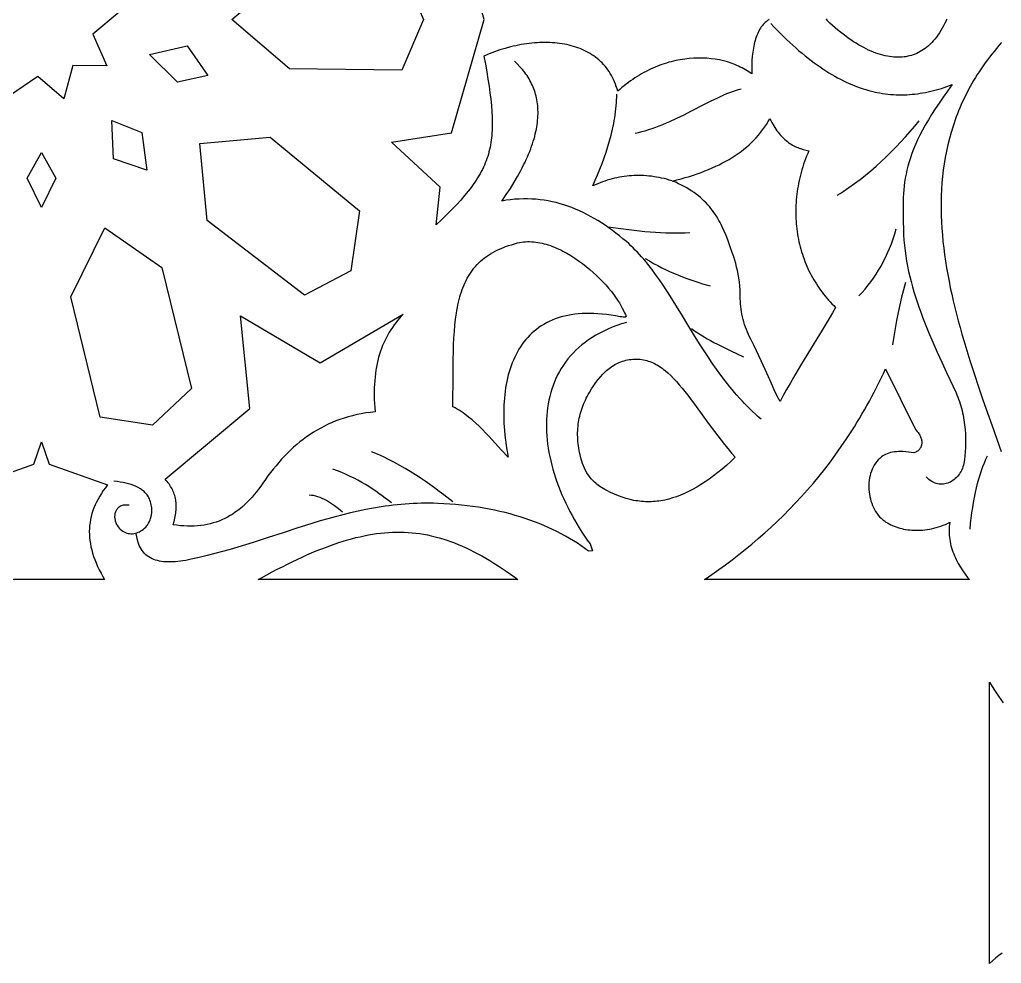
# Model space of a CAD drawing. Extents: x -332 to 348, y -263 to 352.
# Drawn here: x 186.88 to 234.41, y 218.43 to 264.11 of the extents above; entities that cross this region are included whole.
import ezdxf

# ---------------------------------------------------------------- set-up
doc = ezdxf.new("R2010")
doc.units = 0
doc.layers.add('LAYER_1', color=18, linetype='CONTINUOUS')
doc.layers.add('LAYER_2', color=174, linetype='CONTINUOUS')

msp = doc.modelspace()

# ---------------------------------------------------------------- linework, layer by layer
at = {"layer": 'LAYER_1'}
for points in [[(223.159, 264.114), (223.151, 264.109), (223.159, 264.104), (223.143, 264.104), (223.084, 264.064), (223.028, 264.021), (222.974, 263.974), (222.922, 263.924), (222.873, 263.871), (222.826, 263.815), (222.782, 263.755), (222.739, 263.692), (222.699, 263.627), (222.661, 263.558), (222.626, 263.487), (222.592, 263.413), (222.561, 263.337), (222.532, 263.257), (222.504, 263.176), (222.479, 263.092), (222.456, 263.005), (222.435, 262.917), (222.415, 262.826), (222.398, 262.733), (222.369, 262.541), (222.347, 262.341), (222.332, 262.135), (222.323, 261.923), (222.322, 261.705), (222.326, 261.482), (222.251, 261.535), (222.175, 261.586), (222.096, 261.636), (222.017, 261.684), (221.935, 261.73), (221.852, 261.774), (221.768, 261.816), (221.682, 261.857), (221.595, 261.895), (221.506, 261.932), (221.325, 262), (221.139, 262.06), (220.948, 262.112), (220.753, 262.156), (220.554, 262.192), (220.351, 262.219), (220.145, 262.238), (219.937, 262.249), (219.725, 262.251), (219.511, 262.244), (219.295, 262.228), (219.077, 262.203), (218.858, 262.169), (218.748, 262.148), (218.638, 262.125), (218.528, 262.1), (218.418, 262.072), (218.307, 262.042), (218.196, 262.009), (218.086, 261.974), (217.975, 261.937), (217.865, 261.897), (217.754, 261.854), (217.644, 261.809), (217.534, 261.761), (217.424, 261.711), (217.315, 261.659), (217.205, 261.603), (217.097, 261.545), (216.988, 261.485), (216.88, 261.422), (216.772, 261.356), (216.665, 261.287), (216.559, 261.216), (216.453, 261.142), (216.348, 261.066), (216.243, 260.986), (216.139, 260.904), (216.036, 260.819), (215.934, 260.732), (215.832, 260.641), (215.799, 260.76), (215.763, 260.875), (215.723, 260.988), (215.68, 261.097), (215.633, 261.203), (215.583, 261.305), (215.53, 261.405), (215.474, 261.501), (215.415, 261.594), (215.353, 261.684), (215.288, 261.771), (215.22, 261.854), (215.15, 261.935), (215.076, 262.012), (215, 262.087), (214.921, 262.158), (214.84, 262.226), (214.757, 262.291), (214.671, 262.354), (214.582, 262.413), (214.492, 262.47), (214.399, 262.523), (214.304, 262.573), (214.207, 262.621), (214.108, 262.666), (214.007, 262.708), (213.904, 262.747), (213.799, 262.783), (213.693, 262.816), (213.584, 262.847), (213.475, 262.875), (213.363, 262.9), (213.25, 262.922), (213.136, 262.941), (213.02, 262.958), (212.903, 262.972), (212.785, 262.984), (212.666, 262.993), (212.545, 262.999), (212.423, 263.002), (212.301, 263.003), (212.177, 263.002), (212.053, 262.998), (211.928, 262.991), (211.802, 262.982), (211.676, 262.97), (211.548, 262.956), (211.421, 262.939), (211.293, 262.92), (211.164, 262.898), (211.035, 262.874), (210.906, 262.847), (210.777, 262.819), (210.647, 262.787), (210.388, 262.718), (210.129, 262.639), (209.87, 262.551), (209.613, 262.454), (209.357, 262.348), (209.427, 261.959), (209.491, 261.586), (209.549, 261.23), (209.601, 260.89), (209.646, 260.564), (209.684, 260.252), (209.715, 259.953), (209.738, 259.667), (209.752, 259.392), (209.759, 259.127), (209.759, 258.998), (209.756, 258.871), (209.752, 258.747), (209.745, 258.625), (209.735, 258.504), (209.723, 258.386), (209.709, 258.269), (209.692, 258.154), (209.673, 258.04), (209.651, 257.928), (209.626, 257.817), (209.599, 257.708), (209.569, 257.599), (209.536, 257.491), (209.501, 257.385), (209.462, 257.279), (209.421, 257.173), (209.376, 257.068), (209.329, 256.964), (209.279, 256.86), (209.225, 256.756), (209.169, 256.652), (209.109, 256.548), (209.046, 256.445), (208.98, 256.341), (208.91, 256.236), (208.837, 256.131), (208.761, 256.026), (208.681, 255.92), (208.598, 255.813), (208.421, 255.597), (208.229, 255.376), (208.022, 255.15), (207.801, 254.918), (207.564, 254.679), (207.311, 254.432), (207.041, 254.177), (207.236, 255.996), (204.885, 258.173), (207.786, 258.633), (209.363, 264.109), (207.786, 269.585)], [(231.742, 264.137), (231.755, 264.109), (231.742, 264.08), (231.677, 263.945), (231.611, 263.816), (231.543, 263.693), (231.474, 263.576), (231.403, 263.465), (231.331, 263.36), (231.258, 263.261), (231.184, 263.167), (231.109, 263.079), (231.032, 262.997), (230.955, 262.92), (230.878, 262.848), (230.799, 262.78), (230.72, 262.718), (230.64, 262.661), (230.559, 262.608), (230.477, 262.559), (230.395, 262.515), (230.311, 262.475), (230.227, 262.439), (230.141, 262.406), (230.054, 262.378), (229.966, 262.354), (229.877, 262.333), (229.786, 262.316), (229.693, 262.303), (229.599, 262.294), (229.503, 262.288), (229.405, 262.286), (229.306, 262.289), (229.204, 262.295), (229.101, 262.305), (228.996, 262.319), (228.89, 262.337), (228.782, 262.36), (228.672, 262.386), (228.56, 262.417), (228.447, 262.452), (228.333, 262.492), (228.217, 262.536), (228.099, 262.584), (227.981, 262.636), (227.861, 262.693), (227.74, 262.754), (227.618, 262.819), (227.495, 262.889), (227.372, 262.963), (227.247, 263.042), (227.122, 263.125), (226.996, 263.212), (226.87, 263.304), (226.743, 263.399), (226.616, 263.499), (226.488, 263.604), (226.36, 263.712), (226.232, 263.825), (226.104, 263.942), (225.976, 264.063), (225.928, 264.109), (225.976, 264.155)], [(184.742, 241.592), (187.561, 242.587), (187.937, 243.666), (188.313, 242.587), (191.132, 241.592), (191.027, 241.453), (190.928, 241.314), (190.836, 241.176), (190.751, 241.037), (190.672, 240.898), (190.6, 240.759), (190.535, 240.62), (190.476, 240.48), (190.424, 240.34), (190.379, 240.199), (190.341, 240.058), (190.309, 239.916), (190.284, 239.773), (190.266, 239.629), (190.255, 239.484), (190.25, 239.339), (190.252, 239.192), (190.262, 239.044), (190.278, 238.895), (190.3, 238.744), (190.33, 238.592), (190.367, 238.438), (190.41, 238.283), (190.46, 238.126), (190.518, 237.968), (190.582, 237.807), (190.653, 237.645), (190.731, 237.481), (190.816, 237.314), (190.908, 237.146), (190.992, 237), (184.881, 237)], [(234.451, 218.926), (234.286, 218.806), (234.127, 218.682), (233.974, 218.555), (233.827, 218.426), (233.827, 232.046), (234.047, 231.705), (234.27, 231.367), (234.499, 231.031)]]:
    msp.add_lwpolyline(points, dxfattribs=at)
for points in [[(188.908, 266.433), (190.502, 266.842), (190.21, 265.199), (191.69, 264.472), (190.426, 263.403), (191.1, 261.88), (189.456, 261.886), (189.008, 260.279), (187.753, 261.358), (186.393, 260.42), (186.114, 262.066), (184.478, 262.235), (185.306, 263.678), (184.16, 264.875), (185.707, 265.44), (185.587, 267.106), (187.13, 266.529), (188.092, 267.883)], [(206.426, 264.109), (205.375, 261.659), (199.943, 261.731), (197.15, 264.109), (199.943, 266.486), (205.375, 266.558)], [(195.995, 261.41), (194.519, 261.081), (193.165, 262.414), (194.994, 262.836)], [(192.798, 258.638), (193.028, 256.829), (191.427, 257.367), (191.345, 259.233)], [(223.24, 259.222), (223.287, 259.133), (223.336, 259.047), (223.386, 258.964), (223.436, 258.884), (223.488, 258.808), (223.54, 258.734), (223.593, 258.664), (223.647, 258.597), (223.702, 258.532), (223.757, 258.471), (223.814, 258.412), (223.871, 258.356), (223.929, 258.303), (223.987, 258.252), (224.047, 258.205), (224.107, 258.159), (224.168, 258.117), (224.23, 258.077), (224.292, 258.039), (224.355, 258.004), (224.418, 257.971), (224.483, 257.941), (224.548, 257.913), (224.613, 257.887), (224.679, 257.863), (224.813, 257.823), (224.95, 257.79), (225.088, 257.765), (225.032, 257.634), (224.978, 257.503), (224.927, 257.372), (224.879, 257.24), (224.833, 257.108), (224.79, 256.976), (224.749, 256.844), (224.711, 256.712), (224.676, 256.58), (224.644, 256.448), (224.614, 256.316), (224.586, 256.184), (224.561, 256.052), (224.539, 255.92), (224.519, 255.788), (224.502, 255.657), (224.487, 255.525), (224.475, 255.394), (224.465, 255.264), (224.458, 255.133), (224.453, 255.003), (224.451, 254.873), (224.451, 254.744), (224.453, 254.615), (224.458, 254.487), (224.466, 254.359), (224.475, 254.231), (224.487, 254.105), (224.502, 253.978), (224.518, 253.853), (224.537, 253.728), (224.559, 253.604), (224.582, 253.48), (224.608, 253.357), (224.636, 253.235), (224.667, 253.114), (224.699, 252.994), (224.734, 252.874), (224.771, 252.756), (224.81, 252.638), (224.852, 252.522), (224.896, 252.406), (224.941, 252.291), (224.989, 252.178), (225.039, 252.065), (225.092, 251.954), (225.146, 251.844), (225.202, 251.735), (225.261, 251.627), (225.321, 251.521), (225.384, 251.416), (225.448, 251.312), (225.515, 251.21), (225.584, 251.108), (225.654, 251.009), (225.727, 250.911), (225.801, 250.814), (225.878, 250.719), (225.956, 250.625), (226.037, 250.533), (226.119, 250.442), (226.203, 250.353), (226.289, 250.266), (226.377, 250.18), (226.224, 249.91), (226.065, 249.637), (225.735, 249.081), (225.041, 247.942), (224.689, 247.364), (224.343, 246.783), (224.174, 246.493), (224.009, 246.204), (223.847, 245.915), (223.691, 245.627), (223.615, 245.769), (223.543, 245.91), (223.408, 246.194), (223.273, 246.491), (223.13, 246.815), (222.969, 247.178), (222.778, 247.594), (222.549, 248.076), (222.416, 248.345), (222.27, 248.637), (222.213, 248.751), (222.16, 248.868), (222.109, 248.987), (222.061, 249.107), (222.016, 249.229), (221.975, 249.351), (221.937, 249.475), (221.902, 249.599), (221.871, 249.724), (221.843, 249.848), (221.82, 249.973), (221.801, 250.097), (221.786, 250.221), (221.775, 250.344), (221.769, 250.466), (221.767, 250.587), (221.765, 250.806), (221.756, 251.016), (221.741, 251.218), (221.721, 251.413), (221.695, 251.602), (221.664, 251.784), (221.628, 251.961), (221.588, 252.134), (221.545, 252.303), (221.497, 252.47), (221.447, 252.633), (221.394, 252.796), (221.282, 253.118), (221.164, 253.443), (221.081, 253.661), (220.992, 253.875), (220.895, 254.084), (220.844, 254.187), (220.791, 254.289), (220.735, 254.39), (220.677, 254.49), (220.616, 254.588), (220.553, 254.685), (220.487, 254.78), (220.417, 254.875), (220.345, 254.968), (220.269, 255.059), (220.189, 255.149), (220.106, 255.237), (220.02, 255.324), (219.929, 255.41), (219.835, 255.493), (219.736, 255.575), (219.633, 255.656), (219.526, 255.734), (219.414, 255.811), (219.297, 255.886), (219.176, 255.96), (219.049, 256.031), (218.918, 256.101), (218.781, 256.168), (218.639, 256.234), (218.491, 256.297), (218.699, 256.35), (218.903, 256.404), (219.103, 256.461), (219.3, 256.521), (219.494, 256.582), (219.684, 256.647), (219.87, 256.714), (220.052, 256.783), (220.231, 256.856), (220.406, 256.93), (220.577, 257.008), (220.744, 257.088), (220.907, 257.171), (221.066, 257.257), (221.222, 257.346), (221.373, 257.437), (221.519, 257.531), (221.662, 257.628), (221.801, 257.729), (221.935, 257.832), (222.065, 257.938), (222.19, 258.047), (222.311, 258.16), (222.428, 258.275), (222.54, 258.394), (222.647, 258.515), (222.75, 258.64), (222.848, 258.769), (222.941, 258.9), (223.03, 259.035), (223.114, 259.173), (223.193, 259.315)], [(203.338, 254.86), (202.917, 251.947), (200.666, 250.768), (195.95, 254.391), (195.593, 258.105), (199.013, 258.422)], [(188.633, 256.431), (187.937, 255.007), (187.24, 256.431), (187.937, 257.685)], [(193.767, 252.114), (195.196, 246.256), (193.315, 244.485), (190.771, 244.858), (189.362, 250.688), (191.004, 254.033)], [(211.667, 253.36), (211.767, 253.353), (211.867, 253.342), (211.967, 253.328), (212.068, 253.31), (212.169, 253.288), (212.27, 253.263), (212.371, 253.235), (212.472, 253.204), (212.573, 253.17), (212.674, 253.133), (212.774, 253.093), (212.874, 253.05), (212.974, 253.005), (213.074, 252.958), (213.173, 252.908), (213.369, 252.801), (213.563, 252.686), (213.754, 252.564), (213.941, 252.435), (214.124, 252.3), (214.302, 252.16), (214.476, 252.016), (214.644, 251.869), (214.806, 251.719), (214.961, 251.568), (215.11, 251.416), (215.251, 251.264), (215.384, 251.113), (215.509, 250.964), (215.624, 250.817), (215.731, 250.673), (215.827, 250.534), (215.913, 250.399), (215.988, 250.271), (216.052, 250.149), (216.104, 250.035), (216.13, 249.976), (216.156, 249.924), (216.202, 249.836), (216.219, 249.801), (216.231, 249.771), (216.235, 249.747), (216.234, 249.738), (216.231, 249.729), (216.226, 249.722), (216.217, 249.716), (216.192, 249.708), (216.155, 249.705), (216.103, 249.707), (216.036, 249.715), (215.952, 249.727), (215.729, 249.765), (215.508, 249.802), (215.292, 249.833), (215.082, 249.857), (214.876, 249.874), (214.676, 249.885), (214.48, 249.89), (214.29, 249.889), (214.105, 249.882), (213.924, 249.868), (213.749, 249.849), (213.578, 249.824), (213.412, 249.794), (213.251, 249.758), (213.095, 249.716), (212.943, 249.67), (212.796, 249.618), (212.654, 249.56), (212.516, 249.498), (212.383, 249.431), (212.254, 249.359), (212.13, 249.282), (212.01, 249.201), (211.895, 249.115), (211.784, 249.025), (211.677, 248.93), (211.575, 248.831), (211.477, 248.728), (211.383, 248.621), (211.294, 248.51), (211.209, 248.395), (211.127, 248.276), (211.05, 248.154), (210.977, 248.028), (210.908, 247.899), (210.843, 247.767), (210.782, 247.631), (210.725, 247.492), (210.671, 247.35), (210.622, 247.205), (210.576, 247.057), (210.535, 246.907), (210.496, 246.754), (210.462, 246.598), (210.431, 246.44), (210.404, 246.28), (210.38, 246.117), (210.36, 245.952), (210.344, 245.785), (210.331, 245.617), (210.321, 245.446), (210.315, 245.274), (210.312, 245.1), (210.313, 244.924), (210.317, 244.747), (210.324, 244.569), (210.334, 244.39), (210.348, 244.209), (210.365, 244.027), (210.385, 243.845), (210.407, 243.661), (210.433, 243.477), (210.462, 243.293), (210.494, 243.107), (210.529, 242.922), (210.213, 243.268), (209.903, 243.612), (209.594, 243.948), (209.438, 244.112), (209.28, 244.273), (209.12, 244.429), (208.956, 244.582), (208.788, 244.729), (208.614, 244.871), (208.435, 245.006), (208.343, 245.072), (208.25, 245.135), (208.154, 245.197), (208.057, 245.257), (207.957, 245.316), (207.856, 245.372), (207.86, 246.951), (207.863, 247.319), (207.868, 247.678), (207.876, 248.025), (207.888, 248.363), (207.904, 248.69), (207.925, 249.006), (207.951, 249.313), (207.984, 249.608), (208.023, 249.893), (208.046, 250.032), (208.07, 250.168), (208.097, 250.301), (208.125, 250.432), (208.156, 250.56), (208.19, 250.685), (208.225, 250.808), (208.264, 250.928), (208.304, 251.046), (208.348, 251.161), (208.394, 251.273), (208.443, 251.382), (208.495, 251.489), (208.549, 251.594), (208.607, 251.695), (208.668, 251.794), (208.733, 251.891), (208.8, 251.984), (208.871, 252.075), (208.946, 252.164), (209.024, 252.249), (209.106, 252.332), (209.191, 252.413), (209.281, 252.49), (209.374, 252.565), (209.471, 252.638), (209.573, 252.708), (209.678, 252.775), (209.788, 252.839), (209.902, 252.901), (210.02, 252.96), (210.144, 253.016), (210.271, 253.07), (210.403, 253.121), (210.54, 253.169), (210.682, 253.214), (210.829, 253.257), (210.981, 253.298), (211.077, 253.319), (211.174, 253.337), (211.271, 253.35), (211.369, 253.359), (211.468, 253.363), (211.567, 253.364)], [(205.353, 249.754), (205.26, 249.652), (205.171, 249.547), (205.084, 249.439), (205.001, 249.328), (204.92, 249.214), (204.843, 249.098), (204.769, 248.978), (204.699, 248.855), (204.632, 248.73), (204.568, 248.601), (204.507, 248.469), (204.45, 248.335), (204.397, 248.197), (204.347, 248.055), (204.301, 247.911), (204.258, 247.763), (204.219, 247.612), (204.184, 247.457), (204.152, 247.299), (204.125, 247.138), (204.101, 246.973), (204.081, 246.805), (204.065, 246.633), (204.053, 246.457), (204.045, 246.278), (204.041, 246.095), (204.041, 245.908), (204.046, 245.718), (204.054, 245.524), (204.067, 245.326), (204.084, 245.124), (203.857, 245.099), (203.634, 245.068), (203.415, 245.031), (203.201, 244.987), (202.991, 244.938), (202.785, 244.883), (202.583, 244.822), (202.385, 244.755), (202.19, 244.682), (202, 244.604), (201.813, 244.521), (201.63, 244.432), (201.451, 244.338), (201.276, 244.239), (201.103, 244.134), (200.935, 244.025), (200.769, 243.91), (200.607, 243.791), (200.448, 243.667), (200.293, 243.539), (200.14, 243.406), (199.991, 243.269), (199.845, 243.127), (199.701, 242.981), (199.56, 242.831), (199.423, 242.676), (199.288, 242.518), (199.155, 242.356), (199.025, 242.19), (198.898, 242.02), (198.774, 241.847), (198.651, 241.671), (198.551, 241.526), (198.448, 241.386), (198.344, 241.251), (198.238, 241.121), (198.13, 240.996), (198.021, 240.876), (197.909, 240.76), (197.795, 240.65), (197.679, 240.545), (197.561, 240.446), (197.44, 240.351), (197.318, 240.262), (197.193, 240.178), (197.065, 240.099), (196.936, 240.026), (196.803, 239.958), (196.668, 239.896), (196.531, 239.839), (196.391, 239.788), (196.248, 239.743), (196.102, 239.703), (195.954, 239.669), (195.802, 239.641), (195.648, 239.619), (195.491, 239.603), (195.331, 239.593), (195.167, 239.588), (195.001, 239.59), (194.831, 239.598), (194.658, 239.612), (194.482, 239.633), (194.302, 239.659), (194.353, 239.822), (194.394, 239.981), (194.411, 240.059), (194.425, 240.136), (194.437, 240.213), (194.446, 240.289), (194.453, 240.364), (194.457, 240.438), (194.459, 240.511), (194.459, 240.584), (194.455, 240.656), (194.45, 240.726), (194.442, 240.796), (194.431, 240.866), (194.418, 240.934), (194.402, 241.002), (194.384, 241.068), (194.364, 241.134), (194.341, 241.199), (194.315, 241.264), (194.287, 241.327), (194.257, 241.39), (194.224, 241.452), (194.188, 241.513), (194.15, 241.573), (194.11, 241.632), (194.067, 241.691), (194.021, 241.748), (193.973, 241.805), (193.923, 241.861), (198.018, 245.287), (197.563, 249.773), (201.43, 247.489), (205.449, 249.854)], [(216.836, 247.675), (216.918, 247.669), (216.999, 247.659), (217.079, 247.645), (217.159, 247.628), (217.237, 247.608), (217.314, 247.584), (217.391, 247.557), (217.467, 247.527), (217.542, 247.494), (217.616, 247.458), (217.69, 247.418), (217.763, 247.376), (217.836, 247.331), (217.908, 247.283), (217.979, 247.233), (218.05, 247.179), (218.121, 247.123), (218.261, 247.004), (218.4, 246.875), (218.537, 246.737), (218.674, 246.591), (218.811, 246.437), (218.947, 246.275), (219.083, 246.107), (219.22, 245.932), (219.358, 245.751), (219.636, 245.375), (220.215, 244.577), (220.52, 244.165), (220.677, 243.956), (220.838, 243.748), (221.003, 243.54), (221.172, 243.332), (221.346, 243.126), (221.524, 242.922), (221.308, 242.722), (221.094, 242.532), (220.883, 242.351), (220.674, 242.181), (220.467, 242.021), (220.262, 241.87), (220.059, 241.73), (219.858, 241.599), (219.658, 241.478), (219.46, 241.366), (219.264, 241.264), (219.069, 241.172), (218.876, 241.09), (218.683, 241.017), (218.492, 240.953), (218.302, 240.9), (218.112, 240.855), (218.018, 240.837), (217.923, 240.821), (217.829, 240.807), (217.735, 240.795), (217.642, 240.786), (217.548, 240.779), (217.454, 240.775), (217.361, 240.773), (217.267, 240.773), (217.174, 240.775), (217.081, 240.78), (216.987, 240.787), (216.894, 240.797), (216.801, 240.809), (216.708, 240.823), (216.614, 240.839), (216.428, 240.879), (216.241, 240.928), (216.054, 240.987), (215.866, 241.054), (215.678, 241.131), (215.49, 241.216), (215.3, 241.311), (215.212, 241.358), (215.129, 241.407), (215.049, 241.457), (214.974, 241.508), (214.903, 241.56), (214.835, 241.612), (214.772, 241.665), (214.712, 241.719), (214.655, 241.774), (214.601, 241.829), (214.551, 241.885), (214.504, 241.941), (214.46, 241.998), (214.419, 242.054), (214.344, 242.168), (214.279, 242.283), (214.223, 242.397), (214.175, 242.509), (214.133, 242.621), (214.097, 242.73), (214.066, 242.836), (214.014, 243.039), (213.988, 243.15), (213.966, 243.26), (213.946, 243.369), (213.93, 243.477), (213.916, 243.585), (213.905, 243.692), (213.898, 243.798), (213.893, 243.904), (213.89, 244.008), (213.891, 244.112), (213.895, 244.216), (213.901, 244.318), (213.91, 244.42), (213.921, 244.522), (213.936, 244.622), (213.953, 244.722), (213.973, 244.821), (213.995, 244.92), (214.02, 245.018), (214.047, 245.115), (214.077, 245.212), (214.11, 245.308), (214.145, 245.403), (214.182, 245.498), (214.222, 245.593), (214.265, 245.686), (214.31, 245.779), (214.357, 245.872), (214.407, 245.964), (214.458, 246.055), (214.569, 246.236), (214.671, 246.391), (214.776, 246.54), (214.884, 246.682), (214.995, 246.817), (215.111, 246.944), (215.17, 247.005), (215.231, 247.064), (215.292, 247.12), (215.355, 247.174), (215.419, 247.226), (215.485, 247.275), (215.551, 247.322), (215.62, 247.366), (215.689, 247.408), (215.761, 247.447), (215.834, 247.483), (215.908, 247.516), (215.984, 247.547), (216.062, 247.574), (216.142, 247.599), (216.223, 247.62), (216.306, 247.638), (216.392, 247.653), (216.479, 247.664), (216.568, 247.672), (216.66, 247.677), (216.753, 247.677)], [(230.245, 244.269), (230.281, 244.233), (230.316, 244.196), (230.348, 244.158), (230.378, 244.119), (230.406, 244.079), (230.432, 244.039), (230.455, 243.998), (230.476, 243.956), (230.494, 243.914), (230.51, 243.872), (230.524, 243.83), (230.535, 243.787), (230.543, 243.745), (230.549, 243.704), (230.553, 243.662), (230.553, 243.622), (230.551, 243.581), (230.547, 243.542), (230.539, 243.504), (230.529, 243.466), (230.515, 243.43), (230.499, 243.395), (230.48, 243.361), (230.458, 243.329), (230.433, 243.299), (230.405, 243.27), (230.374, 243.243), (230.34, 243.219), (230.302, 243.196), (230.262, 243.175), (230.218, 243.157), (230.171, 243.142), (230.034, 243.163), (229.902, 243.179), (229.777, 243.191), (229.657, 243.199), (229.542, 243.202), (229.433, 243.2), (229.328, 243.195), (229.229, 243.184), (229.135, 243.169), (229.045, 243.15), (228.96, 243.127), (228.88, 243.098), (228.804, 243.066), (228.732, 243.029), (228.664, 242.988), (228.601, 242.942), (228.518, 242.873), (228.442, 242.798), (228.371, 242.717), (228.307, 242.632), (228.249, 242.542), (228.197, 242.447), (228.151, 242.349), (228.111, 242.248), (228.077, 242.144), (228.048, 242.037), (228.025, 241.928), (228.008, 241.817), (227.996, 241.705), (227.99, 241.591), (227.989, 241.478), (227.994, 241.364), (228.003, 241.25), (228.018, 241.137), (228.039, 241.025), (228.064, 240.914), (228.094, 240.805), (228.13, 240.698), (228.17, 240.594), (228.215, 240.493), (228.265, 240.395), (228.32, 240.301), (228.379, 240.212), (228.443, 240.127), (228.512, 240.046), (228.585, 239.972), (228.662, 239.903), (228.744, 239.84), (228.817, 239.79), (228.892, 239.744), (228.97, 239.7), (229.051, 239.658), (229.134, 239.62), (229.219, 239.584), (229.306, 239.551), (229.396, 239.521), (229.487, 239.494), (229.58, 239.47), (229.675, 239.448), (229.772, 239.43), (229.871, 239.415), (229.97, 239.404), (230.072, 239.395), (230.174, 239.39), (230.278, 239.388), (230.383, 239.389), (230.489, 239.393), (230.596, 239.401), (230.704, 239.413), (230.812, 239.428), (230.921, 239.446), (231.031, 239.468), (231.141, 239.494), (231.251, 239.523), (231.362, 239.556), (231.473, 239.592), (231.584, 239.633), (231.695, 239.677), (231.805, 239.725), (231.916, 239.777), (231.898, 239.671), (231.886, 239.566), (231.878, 239.461), (231.875, 239.356), (231.876, 239.252), (231.881, 239.149), (231.891, 239.046), (231.904, 238.944), (231.921, 238.842), (231.942, 238.742), (231.967, 238.642), (231.995, 238.543), (232.026, 238.445), (232.06, 238.348), (232.097, 238.251), (232.137, 238.156), (232.179, 238.062), (232.224, 237.969), (232.271, 237.877), (232.32, 237.786), (232.424, 237.608), (232.535, 237.435), (232.652, 237.268), (232.773, 237.106), (232.857, 237), (220.028, 237), (220.065, 237.025), (220.395, 237.252), (220.723, 237.484), (221.049, 237.721), (221.372, 237.964), (221.692, 238.211), (222.01, 238.465), (222.325, 238.723), (222.638, 238.988), (222.947, 239.259), (223.253, 239.537), (223.557, 239.821), (223.857, 240.112), (224.153, 240.41), (224.446, 240.715), (224.736, 241.027), (225.022, 241.347), (225.304, 241.675), (225.582, 242.011), (225.856, 242.355), (226.127, 242.708), (226.393, 243.069), (226.655, 243.44), (226.912, 243.819), (227.165, 244.208), (227.29, 244.405), (227.414, 244.606), (227.536, 244.808), (227.658, 245.014), (227.778, 245.221), (227.897, 245.431), (228.015, 245.644), (228.131, 245.859), (228.246, 246.077), (228.36, 246.297), (228.473, 246.52), (228.585, 246.746), (228.695, 246.974), (228.804, 247.205)], [(205.498, 239.295), (205.687, 239.286), (205.875, 239.271), (206.062, 239.251), (206.249, 239.227), (206.435, 239.197), (206.622, 239.163), (206.808, 239.123), (206.994, 239.079), (207.18, 239.029), (207.366, 238.975), (207.553, 238.915), (207.739, 238.85), (207.927, 238.781), (208.114, 238.706), (208.303, 238.626), (208.491, 238.541), (208.681, 238.45), (208.872, 238.355), (209.063, 238.254), (209.256, 238.148), (209.45, 238.037), (209.645, 237.921), (209.841, 237.8), (210.039, 237.673), (210.238, 237.541), (210.439, 237.404), (210.641, 237.261), (210.846, 237.113), (210.998, 237), (198.418, 237), (198.588, 237.095), (199.098, 237.371), (199.348, 237.502), (199.595, 237.628), (199.838, 237.75), (200.078, 237.868), (200.315, 237.981), (200.549, 238.09), (200.78, 238.194), (201.009, 238.293), (201.234, 238.388), (201.457, 238.478), (201.677, 238.564), (201.895, 238.645), (202.11, 238.721), (202.323, 238.793), (202.534, 238.86), (202.743, 238.923), (202.95, 238.98), (203.155, 239.033), (203.358, 239.081), (203.559, 239.125), (203.759, 239.164), (203.957, 239.197), (204.154, 239.227), (204.349, 239.251), (204.543, 239.27), (204.736, 239.285), (204.928, 239.295), (205.119, 239.3), (205.309, 239.3)]]:
    msp.add_lwpolyline(points, close=True, dxfattribs=at)
at = {"layer": 'LAYER_2'}
for points in [[(223.239, 263.926), (223.394, 263.761), (223.548, 263.602), (223.702, 263.446), (223.855, 263.296), (224.007, 263.149), (224.158, 263.007), (224.308, 262.869), (224.458, 262.736), (224.606, 262.606), (224.754, 262.481), (224.902, 262.36), (225.048, 262.244), (225.194, 262.131), (225.339, 262.022), (225.483, 261.918), (225.627, 261.817), (225.77, 261.72), (225.913, 261.628), (226.055, 261.539), (226.196, 261.454), (226.336, 261.372), (226.476, 261.295), (226.616, 261.221), (226.755, 261.151), (226.893, 261.084), (227.031, 261.022), (227.168, 260.962), (227.305, 260.907), (227.442, 260.855), (227.577, 260.806), (227.713, 260.761), (227.848, 260.719), (227.983, 260.68), (228.117, 260.645), (228.251, 260.613), (228.384, 260.585), (228.517, 260.559), (228.65, 260.537), (228.782, 260.518), (228.914, 260.502), (229.046, 260.49), (229.178, 260.48), (229.309, 260.473), (229.44, 260.469), (229.57, 260.468), (229.701, 260.47), (229.831, 260.475), (229.961, 260.483), (230.091, 260.494), (230.221, 260.507), (230.351, 260.523), (230.48, 260.542), (230.609, 260.563), (230.739, 260.587), (230.868, 260.613), (230.997, 260.642), (231.126, 260.674), (231.255, 260.708), (231.384, 260.745), (231.513, 260.783), (231.77, 260.868), (232.028, 260.962), (231.8, 260.652), (231.586, 260.352), (231.387, 260.063), (231.202, 259.784), (231.03, 259.514), (230.871, 259.253), (230.724, 259), (230.589, 258.755), (230.466, 258.518), (230.353, 258.287), (230.251, 258.063), (230.159, 257.844), (230.077, 257.631), (230.003, 257.423), (229.938, 257.219), (229.881, 257.019), (229.832, 256.823), (229.789, 256.629), (229.753, 256.438), (229.724, 256.249), (229.7, 256.061), (229.68, 255.874), (229.666, 255.687), (229.656, 255.5), (229.649, 255.313), (229.646, 255.124), (229.646, 254.742), (229.654, 254.35), (229.664, 253.943), (229.674, 253.686), (229.691, 253.43), (229.714, 253.175), (229.743, 252.922), (229.778, 252.67), (229.819, 252.419), (229.865, 252.169), (229.917, 251.92), (229.974, 251.672), (230.036, 251.425), (230.103, 251.179), (230.174, 250.933), (230.25, 250.688), (230.329, 250.444), (230.412, 250.2), (230.499, 249.956), (230.59, 249.713), (230.683, 249.47), (230.78, 249.227), (230.879, 248.984), (231.085, 248.498), (231.3, 248.011), (231.522, 247.523), (231.748, 247.033), (232.21, 246.044), (232.255, 245.943), (232.298, 245.839), (232.338, 245.734), (232.376, 245.627), (232.411, 245.519), (232.444, 245.409), (232.474, 245.298), (232.502, 245.186), (232.528, 245.073), (232.552, 244.96), (232.592, 244.731), (232.624, 244.502), (232.648, 244.273), (232.664, 244.047), (232.672, 243.823), (232.674, 243.604), (232.668, 243.392), (232.656, 243.186), (232.638, 242.99), (232.615, 242.803), (232.586, 242.628), (232.568, 242.547), (232.546, 242.468), (232.519, 242.392), (232.489, 242.319), (232.455, 242.248), (232.416, 242.18), (232.375, 242.115), (232.33, 242.053), (232.282, 241.995), (232.231, 241.94), (232.177, 241.889), (232.121, 241.842), (232.063, 241.799), (232.002, 241.76), (231.939, 241.726), (231.875, 241.696), (231.809, 241.671), (231.741, 241.651), (231.672, 241.636), (231.603, 241.626), (231.532, 241.621), (231.461, 241.622), (231.39, 241.629), (231.318, 241.641), (231.246, 241.66), (231.174, 241.684), (231.103, 241.715), (231.032, 241.753), (230.962, 241.797), (230.893, 241.849), (230.824, 241.907), (230.758, 241.972)], [(234.406, 262.986), (234.403, 262.989), (234.284, 262.851), (234.166, 262.713), (234.052, 262.574), (233.941, 262.435), (233.833, 262.295), (233.727, 262.155), (233.624, 262.014), (233.524, 261.873), (233.427, 261.731), (233.332, 261.589), (233.24, 261.446), (233.151, 261.303), (233.064, 261.159), (232.98, 261.015), (232.899, 260.871), (232.82, 260.726), (232.743, 260.58), (232.67, 260.435), (232.598, 260.288), (232.529, 260.142), (232.463, 259.994), (232.399, 259.847), (232.338, 259.699), (232.278, 259.551), (232.222, 259.402), (232.167, 259.253), (232.115, 259.103), (232.065, 258.954), (231.972, 258.653), (231.887, 258.351), (231.812, 258.047), (231.744, 257.743), (231.685, 257.437), (231.634, 257.129), (231.591, 256.821), (231.556, 256.512), (231.528, 256.201), (231.507, 255.89), (231.493, 255.577), (231.487, 255.264), (231.486, 254.95), (231.493, 254.635), (231.506, 254.32), (231.524, 254.003), (231.549, 253.686), (231.579, 253.369), (231.615, 253.051), (231.656, 252.732), (231.703, 252.413), (231.754, 252.094), (231.81, 251.774), (231.871, 251.454), (231.935, 251.134), (232.005, 250.813), (232.078, 250.493), (232.154, 250.172), (232.235, 249.852), (232.318, 249.531), (232.405, 249.21), (232.495, 248.89), (232.588, 248.57), (232.683, 248.25), (232.881, 247.61), (233.087, 246.972), (233.299, 246.337), (233.516, 245.703), (233.737, 245.072), (233.959, 244.444), (234.403, 243.199)], [(222.778, 244.766), (222.638, 244.888), (222.5, 245.011), (222.365, 245.136), (222.232, 245.264), (222.103, 245.392), (221.975, 245.523), (221.85, 245.655), (221.727, 245.789), (221.606, 245.924), (221.488, 246.061), (221.371, 246.198), (221.257, 246.338), (221.033, 246.619), (220.817, 246.905), (220.607, 247.194), (220.403, 247.485), (220.205, 247.779), (220.011, 248.074), (219.821, 248.371), (219.636, 248.667), (219.272, 249.259), (218.917, 249.845), (218.564, 250.419), (218.387, 250.701), (218.21, 250.978), (218.03, 251.25), (217.849, 251.516), (217.665, 251.776), (217.478, 252.028), (217.286, 252.273), (217.189, 252.393), (217.091, 252.51), (216.991, 252.625), (216.89, 252.738), (216.788, 252.848), (216.684, 252.956), (216.578, 253.062), (216.471, 253.164), (216.363, 253.265), (216.252, 253.362), (216.084, 253.505), (215.914, 253.643), (215.744, 253.777), (215.572, 253.906), (215.4, 254.031), (215.226, 254.152), (215.051, 254.268), (214.874, 254.378), (214.697, 254.484), (214.518, 254.585), (214.339, 254.681), (214.157, 254.771), (213.975, 254.856), (213.791, 254.936), (213.606, 255.01), (213.419, 255.079), (213.231, 255.142), (213.042, 255.199), (212.851, 255.25), (212.659, 255.295), (212.465, 255.334), (212.269, 255.366), (212.072, 255.393), (211.874, 255.413), (211.673, 255.426), (211.472, 255.433), (211.268, 255.433), (211.063, 255.426), (210.856, 255.412), (210.648, 255.391), (210.437, 255.363), (210.225, 255.328), (210.437, 255.638), (210.634, 255.939), (210.816, 256.234), (210.984, 256.521), (211.138, 256.802), (211.21, 256.939), (211.278, 257.075), (211.343, 257.209), (211.405, 257.341), (211.463, 257.472), (211.518, 257.601), (211.57, 257.728), (211.618, 257.853), (211.663, 257.977), (211.705, 258.1), (211.744, 258.221), (211.78, 258.34), (211.813, 258.457), (211.842, 258.573), (211.869, 258.688), (211.892, 258.801), (211.913, 258.912), (211.93, 259.022), (211.945, 259.13), (211.956, 259.237), (211.965, 259.343), (211.971, 259.447), (211.974, 259.549), (211.975, 259.651), (211.972, 259.75), (211.967, 259.849), (211.959, 259.946), (211.949, 260.041), (211.936, 260.136), (211.92, 260.229), (211.902, 260.32), (211.881, 260.411), (211.857, 260.5), (211.832, 260.588), (211.803, 260.674), (211.772, 260.76), (211.739, 260.844), (211.703, 260.927), (211.665, 261.008), (211.625, 261.089), (211.582, 261.168), (211.538, 261.246), (211.49, 261.323), (211.441, 261.399), (211.39, 261.474), (211.336, 261.548), (211.28, 261.621), (211.222, 261.692), (211.1, 261.832), (210.97, 261.968), (210.833, 262.1)], [(218.454, 256.309), (218.329, 256.346), (218.204, 256.38), (218.08, 256.411), (217.957, 256.44), (217.834, 256.465), (217.711, 256.487), (217.589, 256.507), (217.467, 256.524), (217.346, 256.537), (217.225, 256.548), (217.104, 256.556), (216.984, 256.561), (216.864, 256.564), (216.744, 256.563), (216.625, 256.56), (216.506, 256.553), (216.387, 256.544), (216.269, 256.532), (216.151, 256.517), (216.033, 256.499), (215.915, 256.479), (215.797, 256.455), (215.68, 256.429), (215.563, 256.4), (215.446, 256.368), (215.329, 256.333), (215.212, 256.295), (215.095, 256.255), (214.979, 256.212), (214.863, 256.166), (214.746, 256.117), (214.63, 256.065), (214.747, 256.332), (214.86, 256.6), (214.969, 256.869), (215.074, 257.141), (215.174, 257.413), (215.268, 257.688), (215.357, 257.963), (215.438, 258.24), (215.513, 258.519), (215.58, 258.799), (215.639, 259.08), (215.665, 259.221), (215.689, 259.363), (215.71, 259.504), (215.729, 259.646), (215.746, 259.789), (215.76, 259.931), (215.771, 260.074), (215.78, 260.218), (215.786, 260.361), (215.789, 260.505)], [(216.675, 258.616), (216.837, 258.649), (217.002, 258.688), (217.168, 258.733), (217.335, 258.784), (217.504, 258.839), (217.673, 258.9), (217.844, 258.965), (218.014, 259.034), (218.186, 259.106), (218.357, 259.182), (218.7, 259.34), (219.041, 259.506), (219.379, 259.676), (220.041, 260.013), (220.361, 260.174), (220.673, 260.325), (220.974, 260.463), (221.12, 260.526), (221.263, 260.585), (221.403, 260.638), (221.539, 260.686), (221.672, 260.729), (221.801, 260.765)], [(226.451, 255.604), (226.596, 255.695), (226.739, 255.787), (227.021, 255.977), (227.297, 256.173), (227.567, 256.375), (227.831, 256.583), (228.09, 256.797), (228.344, 257.017), (228.592, 257.242), (228.836, 257.472), (229.076, 257.707), (229.311, 257.946), (229.543, 258.19), (229.77, 258.438), (229.994, 258.69), (230.214, 258.945), (230.432, 259.204)], [(215.375, 254.086), (215.615, 254.047), (215.86, 254.01), (216.111, 253.975), (216.365, 253.942), (216.621, 253.911), (216.88, 253.884), (217.138, 253.859), (217.396, 253.838), (217.653, 253.819), (217.907, 253.805), (218.158, 253.794), (218.403, 253.787), (218.643, 253.784), (218.877, 253.785), (219.102, 253.791), (219.319, 253.802)], [(227.507, 250.74), (227.659, 250.9), (227.807, 251.066), (227.949, 251.237), (228.086, 251.414), (228.217, 251.597), (228.343, 251.786), (228.464, 251.98), (228.58, 252.18), (228.691, 252.385), (228.796, 252.596), (228.896, 252.813), (228.99, 253.036), (229.08, 253.264), (229.164, 253.498), (229.243, 253.738), (229.316, 253.983)], [(217.167, 252.548), (217.368, 252.427), (217.57, 252.311), (217.772, 252.202), (217.974, 252.098), (218.175, 252), (218.376, 251.907), (218.577, 251.819), (218.776, 251.736), (218.974, 251.657), (219.171, 251.583), (219.366, 251.513), (219.559, 251.447), (219.751, 251.385), (219.94, 251.326), (220.31, 251.217)], [(229.768, 251.388), (229.669, 251.033), (229.576, 250.671), (229.488, 250.303), (229.406, 249.929), (229.33, 249.549), (229.259, 249.163), (229.194, 248.771), (229.135, 248.372)], [(216.249, 249.452), (216.015, 249.379), (215.788, 249.3), (215.569, 249.217), (215.358, 249.127), (215.155, 249.033), (214.96, 248.933), (214.772, 248.829), (214.592, 248.719), (214.42, 248.605), (214.255, 248.486), (214.098, 248.363), (213.948, 248.235), (213.805, 248.103), (213.67, 247.967), (213.542, 247.827), (213.421, 247.682), (213.307, 247.535), (213.2, 247.383), (213.099, 247.228), (213.006, 247.069), (212.919, 246.907), (212.84, 246.742), (212.766, 246.574), (212.7, 246.403), (212.639, 246.229), (212.586, 246.052), (212.538, 245.873), (212.497, 245.692), (212.462, 245.508), (212.433, 245.321), (212.411, 245.133), (212.394, 244.943), (212.383, 244.751), (212.379, 244.557), (212.38, 244.361), (212.386, 244.164), (212.399, 243.966), (212.417, 243.766), (212.44, 243.566), (212.47, 243.364), (212.504, 243.162), (212.544, 242.958), (212.589, 242.754), (212.639, 242.55), (212.695, 242.345), (212.755, 242.14), (212.821, 241.934), (212.891, 241.729), (212.966, 241.524), (213.046, 241.319), (213.131, 241.114), (213.221, 240.91), (213.315, 240.706), (213.413, 240.503), (213.516, 240.301), (213.624, 240.099), (213.735, 239.899), (213.851, 239.7), (213.971, 239.502), (214.096, 239.306), (214.224, 239.111), (214.356, 238.918), (214.493, 238.727), (214.614, 238.394), (214.422, 238.384), (214.245, 238.514), (214.063, 238.64), (213.878, 238.764), (213.689, 238.883), (213.495, 238.999), (213.298, 239.112), (213.097, 239.221), (212.891, 239.327), (212.682, 239.429), (212.469, 239.528), (212.252, 239.622), (212.031, 239.714), (211.806, 239.801), (211.577, 239.885), (211.345, 239.964), (211.109, 240.04), (210.868, 240.112), (210.625, 240.18), (210.377, 240.244), (210.126, 240.305), (209.871, 240.361), (209.612, 240.413), (209.35, 240.461), (209.084, 240.504), (208.815, 240.544), (208.542, 240.579), (208.265, 240.61), (207.985, 240.637), (207.701, 240.659), (207.414, 240.677), (207.123, 240.691), (206.921, 240.697), (206.719, 240.701), (206.519, 240.701), (206.32, 240.698), (206.122, 240.693), (205.925, 240.684), (205.729, 240.673), (205.534, 240.659), (205.34, 240.643), (205.147, 240.624), (204.955, 240.603), (204.764, 240.58), (204.574, 240.554), (204.384, 240.526), (204.007, 240.463), (203.633, 240.393), (203.262, 240.316), (202.893, 240.231), (202.525, 240.141), (202.16, 240.045), (201.796, 239.945), (201.433, 239.84), (201.071, 239.731), (200.71, 239.62), (200.349, 239.506), (199.627, 239.272), (198.904, 239.037), (198.176, 238.803), (197.81, 238.688), (197.442, 238.576), (197.073, 238.467), (196.701, 238.361), (196.326, 238.26), (195.948, 238.163), (195.568, 238.071), (195.184, 237.986), (195.048, 237.958), (194.915, 237.933), (194.784, 237.912), (194.657, 237.893), (194.532, 237.879), (194.41, 237.867), (194.291, 237.86), (194.176, 237.856), (194.064, 237.856), (193.954, 237.86), (193.849, 237.869), (193.746, 237.881), (193.647, 237.898), (193.552, 237.92), (193.46, 237.946), (193.372, 237.976), (193.288, 238.012), (193.207, 238.052), (193.131, 238.098), (193.058, 238.149), (192.989, 238.205), (192.925, 238.267), (192.865, 238.334), (192.809, 238.407), (192.757, 238.485), (192.71, 238.57), (192.667, 238.66), (192.629, 238.757), (192.596, 238.86), (192.567, 238.969), (192.543, 239.085), (192.524, 239.208)], [(219.411, 249.156), (219.555, 249.051), (219.704, 248.95), (219.856, 248.851), (220.012, 248.756), (220.17, 248.663), (220.33, 248.572), (220.492, 248.484), (220.655, 248.399), (220.981, 248.234), (221.304, 248.077), (221.923, 247.781)], [(207.849, 240.764), (207.411, 241.104), (207.189, 241.272), (206.965, 241.438), (206.738, 241.602), (206.507, 241.764), (206.273, 241.924), (206.034, 242.08), (205.791, 242.233), (205.542, 242.383), (205.287, 242.529), (205.027, 242.67), (204.76, 242.808), (204.486, 242.94), (204.205, 243.067), (203.916, 243.189)], [(232.889, 239.443), (232.917, 239.714), (232.948, 239.98), (232.982, 240.239), (233.019, 240.492), (233.059, 240.739), (233.103, 240.979), (233.15, 241.213), (233.201, 241.44), (233.255, 241.66), (233.313, 241.874), (233.374, 242.08), (233.44, 242.279), (233.509, 242.471), (233.582, 242.655), (233.66, 242.832), (233.741, 243.001)], [(204.878, 240.719), (204.731, 240.835), (204.581, 240.95), (204.429, 241.064), (204.273, 241.176), (204.114, 241.287), (203.951, 241.395), (203.785, 241.502), (203.613, 241.607), (203.437, 241.709), (203.256, 241.809), (203.07, 241.906), (202.878, 242), (202.68, 242.091), (202.475, 242.18), (202.264, 242.265), (202.046, 242.346)], [(192.174, 240.606), (192.11, 240.612), (192.05, 240.614), (191.993, 240.612), (191.94, 240.607), (191.889, 240.598), (191.841, 240.585), (191.797, 240.57), (191.755, 240.551), (191.716, 240.53), (191.681, 240.505), (191.648, 240.479), (191.618, 240.45), (191.591, 240.419), (191.567, 240.386), (191.546, 240.351), (191.527, 240.314), (191.512, 240.276), (191.499, 240.236), (191.489, 240.196), (191.481, 240.154), (191.477, 240.111), (191.475, 240.068), (191.475, 240.024), (191.478, 239.98), (191.484, 239.936), (191.493, 239.892), (191.504, 239.847), (191.517, 239.804), (191.533, 239.76), (191.551, 239.717), (191.572, 239.676), (191.596, 239.635), (191.644, 239.562), (191.696, 239.497), (191.751, 239.439), (191.81, 239.388), (191.87, 239.344), (191.934, 239.308), (191.999, 239.278), (192.065, 239.255), (192.133, 239.238), (192.202, 239.228), (192.271, 239.224), (192.341, 239.226), (192.411, 239.234), (192.48, 239.248), (192.548, 239.267), (192.615, 239.292), (192.681, 239.322), (192.746, 239.358), (192.808, 239.398), (192.867, 239.444), (192.924, 239.494), (192.978, 239.549), (193.029, 239.608), (193.075, 239.672), (193.118, 239.74), (193.156, 239.812), (193.19, 239.888), (193.218, 239.967), (193.241, 240.051), (193.258, 240.137), (193.269, 240.228), (193.274, 240.321), (193.273, 240.397), (193.269, 240.474), (193.26, 240.55), (193.248, 240.625), (193.232, 240.698), (193.212, 240.771), (193.187, 240.841), (193.159, 240.91), (193.134, 240.961), (193.107, 241.009), (193.078, 241.056), (193.047, 241.102), (193.013, 241.145), (192.977, 241.187), (192.939, 241.227), (192.9, 241.265), (192.858, 241.301), (192.814, 241.336), (192.768, 241.37), (192.721, 241.402), (192.62, 241.461), (192.512, 241.514), (192.398, 241.562), (192.278, 241.605), (192.152, 241.642), (192.02, 241.675), (191.883, 241.703), (191.741, 241.727), (191.595, 241.746), (191.444, 241.762)], [(202.513, 240.275), (202.32, 240.428), (202.125, 240.575), (202.027, 240.644), (201.929, 240.71), (201.829, 240.773), (201.729, 240.831), (201.629, 240.885), (201.527, 240.933), (201.424, 240.976), (201.32, 241.013), (201.215, 241.043), (201.108, 241.066), (201, 241.081), (200.89, 241.089)]]:
    msp.add_lwpolyline(points, dxfattribs=at)

doc.saveas('drawing.dxf')
